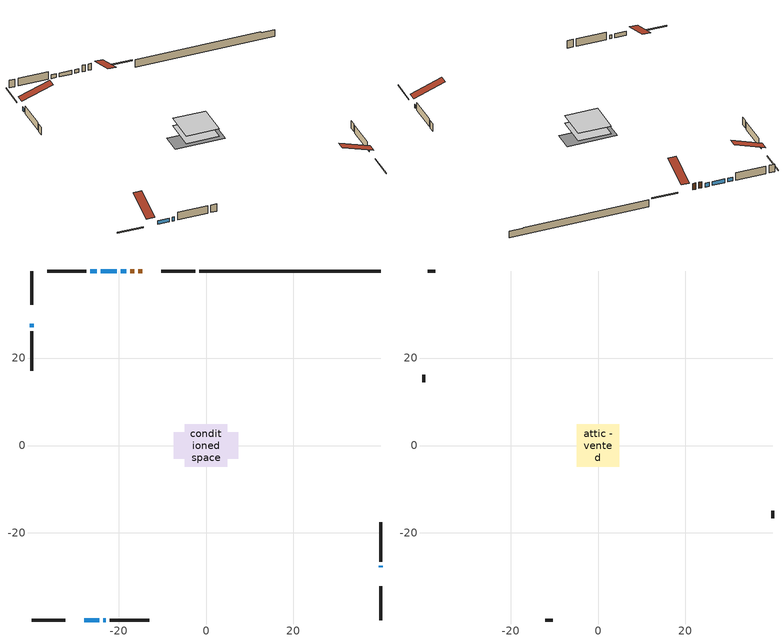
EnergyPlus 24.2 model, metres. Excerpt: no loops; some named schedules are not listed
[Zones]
conditioned space
 floor adiabatic (AdiabaticFloorConstruction): -4.88,-4.88 -4.88,4.88 4.88,4.88 4.88,-4.88 z0.61
 floor foundation (Slab1 construction): -7.38,-2.98 -7.38,2.98 7.38,2.98 7.38,-2.98 z-1.75
 wall outside (RimJoist1 construction): -2.45,39.93 -10.22,39.93 / -39.93,-39.93 -32.16,-39.93 / -39.93,39.93 -39.93,32.16 / 39.93,-39.93 39.93,-32.16 z0.61:0.91
 wall outside (AdiabaticWallConstruction 1): -14.57,39.93 -15.5,39.93 / -16.43,39.93 -17.35,39.93 z0.61:2.64
 wall outside (AdiabaticWallConstruction): -27.81,-39.93 -24.45,-39.93 / 39.93,-27.81 39.93,-27.5 / -18.28,39.93 -19.52,39.93 / -20.45,39.93 -24.12,39.93 / -25.05,39.93 -26.44,39.93 / -39.93,27.81 -39.93,27.08 / -23.52,-39.93 -22.91,-39.93 z0.61:1.83
 wall outside (Wall1 construction): -27.37,39.93 -36.36,39.93 / -21.98,-39.93 -12.99,-39.93 / -39.93,26.15 -39.93,17.15 / 39.93,-26.57 39.93,-17.58 z0.61:3.05
 wall foundation (FoundationWall1 construction): -1.52,39.93,-1.75 -1.52,39.93,0.61 35.79,39.93,0.61 35.79,39.93,0.34 39.93,39.93,0.34 39.93,39.93,-1.75
 window (WindowConstruction): -27.81,-39.93 -24.45,-39.93 z0.61:1.83
 window (WindowConstruction 6): 39.93,-27.81 39.93,-27.5 z0.61:1.83
 window (WindowConstruction 1): -18.28,39.93 -19.52,39.93 z0.61:1.83
 window (WindowConstruction 2): -20.45,39.93 -24.12,39.93 z0.61:1.83
 window (WindowConstruction 3): -25.05,39.93 -26.44,39.93 z0.61:1.83
 window (WindowConstruction 4): -39.93,27.81 -39.93,27.08 z0.61:1.83
 window (WindowConstruction 5): -23.52,-39.93 -22.91,-39.93 z0.61:1.83
 door (Door): -14.58,39.93 -15.5,39.93 z0.61:2.64
 door (Door 1): -16.43,39.93 -17.35,39.93 z0.61:2.64
 ceiling adiabatic (AdiabaticFloorConstruction): 4.88,-4.88 4.88,4.88 -4.88,4.88 -4.88,-4.88 z0.61
attic - vented
 floor to conditioned space (Floor1 construction Reversed): -4.86,-4.86 -4.86,4.86 4.86,4.86 4.86,-4.86 z3.05
 wall outside (Wall2 construction): -37.29,39.93 -39,39.93 / -12.06,-39.93 -10.35,-39.93 / -39.93,16.22 -39.93,14.51 / 39.93,-16.65 39.93,-14.94 z0.61:3.05
 roof outside (Roof1 construction): -13.65,39.93,3.05 -13.65,30.46,6.2 -11.15,30.46,6.2 -11.15,39.93,3.05; -28.74,-39.93,3.05 -28.74,-30.46,6.2 -31.23,-30.46,6.2 -31.23,-39.93,3.05; -39.93,28.74,3.05 -30.46,28.74,6.2 -30.46,31.23,6.2 -39.93,31.23,3.05; 39.93,-28.74,3.05 30.46,-28.74,6.2 30.46,-31.23,6.2 39.93,-31.23,3.05
[Building]
Building 1: Terrain=Suburbs
[Site:Location]
Swift Current_SK: Latitude {deg}=50.29; Longitude {deg}=-107.69; Time Zone {hr}=-6; Elevation {m}=817; Keep Site Location Information=Yes
[Site:GroundTemperature:Shallow]
0.0715302, -2.00391, -2.17012, -1.18522, 2.76862, 6.70403, 10.1158, 12.2771, 12.4607, 10.7029, 7.37809, 3.5634
[Site:WaterMainsTemperature]
Calculation Method=Schedule; Temperature Schedule=mains temperature schedule
[Material] Roughness=Rough; Thermal Absorptance=0.9
Name | Thickness {m} | Conductivity {W/m-K} | Density {kg/m3} | Specific Heat {J/kg-K} | Solar Absorptance | Visible Absorptance
asphalt or fiberglass shingles | 0.00635 | 0.162714 | 1121.4 | 1465.45 | 0.84 | 0.84
ceiling loosefill ins | 0.338667 | 0.0480833 | 16.02 | 1046.75 | 0.7 | 0.7
ceiling stud and cavity | 0.1397 | 0.495848 | 65.682 | 1177.47 | 0.7 | 0.7
concrete 4.0 in. | 0.1016 | 1.803125 | 2242.8 | 837.4 | 0.7 | 0.7
concrete 8.0 in. | 0.2032 | 1.803125 | 2242.8 | 837.4 | 0.7 | 0.7
door material | 0.04445 | 0.0451087 | 512.64 | 1214.23 | 0.7 | 0.7
door material 1 | 0.04445 | 0.188738 | 512.64 | 1214.23 | 0.7 | 0.7
exterior vertical ins | 0.0457286 | 0.029427 | 32.04 | 1214.23 | 0.7 | 0.7
floor covering | 0.0127 | 0.0433444 | 54.468 | 1339.84 | 0.6 | 0.6
floor rigid ins; wall rigid ins | 0.512978 | 0.029427 | 32.04 | 1214.23 | 0.7 | 0.7
floor stud and cavity | 0.1397 | 1.75129 | 37.0049 | 1207.88 | 0.7 | 0.7
furniture material conditioned space 1 | 0.1524 | 0.115458 | 640.8 | 1214.23 | 0.6 | 0.6
gypsum board | 0.0127 | 0.160291 | 801 | 837.4 | 0.6 | 0.6
gypsum board 1 | 0.0127 | 0.160291 | 801 | 837.4 | 0.7 | 0.7
osb sheathing 0.5 in. | 0.0127 | 0.115458 | 512.64 | 1214.23 | 0.7 | 0.7
osb sheathing 0.75 in. | 0.01905 | 0.115458 | 512.64 | 1214.23 | 0.7 | 0.7
rim joist stud and cavity | 0.0508 | 0.271007 | 50.32683 | 1063.81 | 0.6 | 0.6
wall stud and cavity | 0.1397 | 0.114651 | 139.0536 | 1170.24 | 0.7 | 0.7
wall stud and cavity 1 | 0.0889 | 6.1454 | 50.32683 | 1063.81 | 0.6 | 0.6
wall stud and cavity 2 | 0.0889 | 0.380278 | 52.3479 | 1209.89 | 0.7 | 0.7
wall stud and cavity 3 | 0.0889 | 0.391764 | 83.0341 | 1211.67 | 0.7 | 0.7
wood siding | 0.0254 | 0.102417 | 544.68 | 1172.36 | 0 | 0
wood siding 1 | 0.00254 | 0.102417 | 544.68 | 1172.36 | 0 | 0
wood siding 2; wood siding 3; wood siding 4 | 0.0254 | 0.102417 | 544.68 | 1172.36 | 0.7 | 0.7
[WindowMaterial:SimpleGlazingSystem]
Name | U-Factor {W/m2-K} | Solar Heat Gain Coefficient
WindowMaterial | 2.92474 | 0.66
WindowMaterial 1 | 2.91963 | 0.67
WindowMaterial 2 | 2.87988 | 0.7
WindowMaterial 3 | 2.915653 | 0.67
WindowMaterial 4 | 2.95029 | 0.64
WindowMaterial 5 | 4.610536 | 0.62
[Construction]
AdiabaticFloorConstruction: floor stud and cavity, floor rigid ins, osb sheathing 0.75 in., floor covering
AdiabaticWallConstruction: wood siding 3, wall rigid ins, wall stud and cavity 2, gypsum board
AdiabaticWallConstruction 1: wood siding 4, wall rigid ins, wall stud and cavity 2, gypsum board
Door: door material
Door 1: door material 1
Floor1 construction Reversed: gypsum board, ceiling stud and cavity, ceiling loosefill ins
FoundationWall1 construction: concrete 8.0 in., gypsum board 1
furniture construction conditioned space 1: furniture material conditioned space 1
PartitionWallConstruction: gypsum board, wall stud and cavity 3, gypsum board
RimJoist1 construction: wood siding 2, rim joist stud and cavity
Roof1 construction: asphalt or fiberglass shingles
Slab1 construction: concrete 4.0 in.
Wall1 construction: wood siding, osb sheathing 0.5 in., wall stud and cavity, gypsum board
Wall2 construction: wood siding 1, wall stud and cavity 1
WindowConstruction: WindowMaterial
WindowConstruction 1: WindowMaterial 1
WindowConstruction 2: WindowMaterial 2
WindowConstruction 3: WindowMaterial 3
WindowConstruction 4: WindowMaterial 4
WindowConstruction 5; WindowConstruction 6: WindowMaterial 5
[Zone] Multiplier=1; Part of Total Floor Area=Yes
Name | Volume {m3}
attic - vented | 48.4015
conditioned space | 458.6
[Space]
Name | Zone | Volume {m3}
attic - vented 1 | attic - vented | 48.4015
conditioned space 1 | conditioned space | 458.6
[ZoneInfiltration:EffectiveLeakageArea]
infil attic - vented 1: Zone or Space=attic - vented 1; Schedule=Always On Discrete; Effective Air Leakage Area {cm2}=2944.83; Stack Coefficient=0.000389011; Wind Coefficient=1.3326e-05
[ZoneMixing]
whole house fan mix: Zone or Space=attic - vented; Schedule=Always On Continuous; Design Flow Rate Calculation Method=Flow/Zone; Design Flow Rate {m3/s}=0; Source Zone or Space=conditioned space
[SurfaceProperty:ExposedFoundationPerimeter]
Slab1: Exposed Perimeter Calculation Method=TotalExposedPerimeter; Total Exposed Perimeter {m}=41.453
[InternalMass] Zone or ZoneList=conditioned space; Space or SpaceList=conditioned space 1
Name | Construction | Surface Area {m2}
furniture mass conditioned space 1 | furniture construction conditioned space 1 | 73.4001
partition wall mass | PartitionWallConstruction | 183.5
[Lights]
interior lighting: Zone or ZoneList or Space or SpaceList=conditioned space 1; Schedule=interior lighting schedule; Design Level Calculation Method=LightingLevel; Lighting Level {W}=343.2; Return Air Fraction=0; Fraction Radiant=0.6; Fraction Visible=0.2; Fraction Replaceable=1
[People]
occupants: Zone or ZoneList or Space or SpaceList=conditioned space 1; Number of People Schedule=occupants schedule; Number of People Calculation Method=People; Number of People=3; Fraction Radiant=0.314171; Sensible Heat Fraction=0.56303; Activity Level Schedule=occupants activity schedule; Carbon Dioxide Generation Rate {m3/s-W}=0; Enable ASHRAE 55 Comfort Warnings=No; Mean Radiant Temperature Calculation Type=EnclosureAveraged
[ElectricEquipment] Zone or ZoneList or Space or SpaceList=conditioned space 1; Design Level Calculation Method=EquipmentLevel
Name | Schedule | Design Level {W} | Fraction Latent | Fraction Radiant | Fraction Lost
clothes dryer | clothes dryer schedule | 140.772 | 0.015 | 0.081 | 0.85
clothes washer | clothes washer schedule | 32.1985 | 0.03 | 0.162 | 0.7
cooking range | cooking range schedule | 215.147 | 0.08 | 0.432 | 0.2
dishwasher | dishwasher schedule | 66.8632 | 0.3 | 0.18 | 0.4
fridge | fridge schedule | 72.9452 | 0 | 0.6 | 0
mech vent house fan | mech vent house fan schedule | 0 | 0 | 0 | 1
mech vent house fan cfis | mech vent house fan cfis schedule | 0 | 0 | 0 | 0
misc plug loads | misc plug loads schedule | 494.7 | 0.045 | 0.513 | 0.1
whole house fan | Always On Discrete | 0 | 0 | 0 | 1
[OtherEquipment] Zone or ZoneList or Space or SpaceList=conditioned space 1; Design Level Calculation Method=EquipmentLevel
Name | Fuel Type | Schedule | Design Level {W} | Fraction Latent | Fraction Radiant | Fraction Lost
clothes dryer 1 | Electricity | clothes dryer schedule | 0 | 0.015 | 0.081 | 0.85
cooking range 1 | Electricity | cooking range schedule | 0 | 0.08 | 0.432 | 0.2
general water use latent | None | general water use schedule | 62.594 | 1 | 0 | 0
general water use sensible | None | general water use schedule | -61.6891 | 0 | 0.6 | 0
mech vent house fan latent load | None | Always On Discrete | 0 | 1 | 0 | 0
mech vent house fan sensible load | None | Always On Discrete | 0 | 0 | 0 | 0
water heater energy adjustment1 | NaturalGas | Always On Discrete | 0.01 | 0 | 0 | 1
[ZoneInfiltration:DesignFlowRate] Zone or ZoneList or Space or SpaceList=conditioned space 1; Schedule=Always On Discrete; Design Flow Rate Calculation Method=Flow/Zone; Design Flow Rate {m3/s}=0
infil flow; natural vent flow; whole house fan flow
[AvailabilityManager:Scheduled]
furnace airloop Availability Manager: Schedule=Always On Discrete
[Foundation:Kiva]
Foundation Kiva 1: Initial Indoor Air Temperature {C}=21; Wall Height Above Grade {m}=0.609996; Wall Depth Below Slab {m}=0.2032; Custom Block Material Name 1=exterior vertical ins; Custom Block Depth 1 {m}=2.36001; Custom Block X Position 1 {m}=0.2159; Custom Block Z Position 1 {m}=0
[Foundation:Kiva:Settings]
Soil Conductivity {W/m-K}=0.849921; Soil Density {kg/m3}=1842.3; Soil Specific Heat {J/kg-K}=418.7; Ground Solar Absorptivity=0.9; Ground Thermal Absorptivity=0.9; Ground Surface Roughness {m}=0.03; Far-Field Width {m}=40; Deep-Ground Boundary Condition=ZeroFlux; Deep-Ground Depth {m}=40; Minimum Cell Dimension {m}=0.2; Maximum Cell Growth Coefficient=3; Simulation Timestep=Timestep
[Exterior:Lights]
exterior lighting: Schedule=exterior lighting schedule; Design Level {W}=75.6
[EnergyManagementSystem:GlobalVariable]
furnace_airloop_Fan_RTF
infil_program_Qfan
infil_program_Qinf
natural_vent_program_Qnv
natural_vent_program_Qwhf
[EnergyManagementSystem:Sensor]
Name | Output:Variable or Output:Meter Index Key | Output:Variable or Output:Meter
airflow_gain | infil flow | Infiltration Sensible Heat Gain Energy
airflow_gain_1 | natural vent flow | Infiltration Sensible Heat Gain Energy
airflow_gain_2 | whole house fan flow | Infiltration Sensible Heat Gain Energy
airflow_loss | infil flow | Infiltration Sensible Heat Loss Energy
airflow_loss_1 | natural vent flow | Infiltration Sensible Heat Loss Energy
airflow_loss_2 | whole house fan flow | Infiltration Sensible Heat Loss Energy
clg_load_cond |  | Cooling:EnergyTransfer:Zone:CONDITIONED SPACE
clg_sp_s; clg_sp_s_1 | cooling setpoint | Schedule Value
clothes_dryer_exhaust_0_sch_s | clothes dryer exhaust 0 schedule | Schedule Value
cool_season | cooling season schedule | Schedule Value
htg_load_cond |  | Heating:EnergyTransfer:Zone:CONDITIONED SPACE
htg_sp_s; htg_sp_s_1 | heating setpoint | Schedule Value
ig_ee_conv | clothes dryer | Electric Equipment Convective Heating Energy
ig_ee_conv_2 | cooking range | Electric Equipment Convective Heating Energy
ig_ee_conv_4 | fridge | Electric Equipment Convective Heating Energy
ig_ee_conv_5 | misc plug loads | Electric Equipment Convective Heating Energy
ig_ee_conv_6 | whole house fan | Electric Equipment Convective Heating Energy
ig_ee_rad | clothes dryer | Electric Equipment Radiant Heating Energy
ig_ee_rad_2 | cooking range | Electric Equipment Radiant Heating Energy
ig_ee_rad_4 | fridge | Electric Equipment Radiant Heating Energy
ig_ee_rad_5 | misc plug loads | Electric Equipment Radiant Heating Energy
ig_ee_rad_6 | whole house fan | Electric Equipment Radiant Heating Energy
ig_lgt_conv | interior lighting | Lights Convective Heating Energy
ig_lgt_rad | interior lighting | Lights Radiant Heating Energy
ig_lgt_vis | interior lighting | Lights Visible Radiation Heating Energy
ig_oe_conv | clothes dryer 1 | Other Equipment Convective Heating Energy
ig_oe_conv_1 | cooking range 1 | Other Equipment Convective Heating Energy
ig_oe_conv_2 | general water use latent | Other Equipment Convective Heating Energy
ig_oe_conv_3 | general water use sensible | Other Equipment Convective Heating Energy
ig_oe_conv_4 | water heater energy adjustment1 | Other Equipment Convective Heating Energy
ig_oe_rad | clothes dryer 1 | Other Equipment Radiant Heating Energy
ig_oe_rad_1 | cooking range 1 | Other Equipment Radiant Heating Energy
ig_oe_rad_2 | general water use latent | Other Equipment Radiant Heating Energy
ig_oe_rad_3 | general water use sensible | Other Equipment Radiant Heating Energy
ig_oe_rad_4 | water heater energy adjustment1 | Other Equipment Radiant Heating Energy
ig_ppl_conv | occupants | People Convective Heating Energy
ig_ppl_rad | occupants | People Radiant Heating Energy
im_conv | furniture mass conditioned space 1 | Surface Inside Face Convection Heat Gain Energy
im_conv_1 | partition wall mass | Surface Inside Face Convection Heat Gain Energy
im_ig | furniture mass conditioned space 1 | Surface Inside Face Internal Gains Radiation Heat Gain Energy
im_ig_1 | partition wall mass | Surface Inside Face Internal Gains Radiation Heat Gain Energy
im_lgt | furniture mass conditioned space 1 | Surface Inside Face Lights Radiation Heat Gain Energy
im_lgt_1 | partition wall mass | Surface Inside Face Lights Radiation Heat Gain Energy
im_sol | furniture mass conditioned space 1 | Surface Inside Face Solar Radiation Heat Gain Energy
im_sol_1 | partition wall mass | Surface Inside Face Solar Radiation Heat Gain Energy
im_surf | furniture mass conditioned space 1 | Surface Inside Face Net Surface Thermal Radiation Heat Gain Energy
im_surf_1 | partition wall mass | Surface Inside Face Net Surface Thermal Radiation Heat Gain Energy
mv_conv | mech vent house fan | Electric Equipment Convective Heating Energy
mv_conv_1 | mech vent house fan cfis | Electric Equipment Convective Heating Energy
mv_conv_2 | mech vent house fan latent load | Other Equipment Convective Heating Energy
mv_conv_3 | mech vent house fan sensible load | Other Equipment Convective Heating Energy
mv_rad | mech vent house fan | Electric Equipment Radiant Heating Energy
mv_rad_1 | mech vent house fan cfis | Electric Equipment Radiant Heating Energy
mv_rad_2 | mech vent house fan latent load | Other Equipment Radiant Heating Energy
mv_rad_3 | mech vent house fan sensible load | Other Equipment Radiant Heating Energy
natural_vent_s | natural vent schedule | Schedule Value
out_pb_s |  | Site Outdoor Air Barometric Pressure
out_wt_s |  | Site Outdoor Air Humidity Ratio
site_vw_s |  | Site Wind Speed
ss_back_out | Window1 | Surface Window Shortwave from Zone Back Out Window Heat Transfer Rate
ss_back_out_1 | Window10 | Surface Window Shortwave from Zone Back Out Window Heat Transfer Rate
ss_back_out_2 | Window4 | Surface Window Shortwave from Zone Back Out Window Heat Transfer Rate
ss_back_out_3 | Window5 | Surface Window Shortwave from Zone Back Out Window Heat Transfer Rate
ss_back_out_4 | Window6 | Surface Window Shortwave from Zone Back Out Window Heat Transfer Rate
ss_back_out_5 | Window7 | Surface Window Shortwave from Zone Back Out Window Heat Transfer Rate
ss_back_out_6 | Window8 | Surface Window Shortwave from Zone Back Out Window Heat Transfer Rate
ss_conv | Door1 | Surface Inside Face Convection Heat Gain Energy
ss_conv_1 | Door2 | Surface Inside Face Convection Heat Gain Energy
ss_conv_2 | Window1 | Surface Inside Face Convection Heat Gain Energy
ss_conv_3 | Window10 | Surface Inside Face Convection Heat Gain Energy
ss_conv_4 | Window4 | Surface Inside Face Convection Heat Gain Energy
ss_conv_5 | Window5 | Surface Inside Face Convection Heat Gain Energy
ss_conv_6 | Window6 | Surface Inside Face Convection Heat Gain Energy
ss_conv_7 | Window7 | Surface Inside Face Convection Heat Gain Energy
ss_conv_8 | Window8 | Surface Inside Face Convection Heat Gain Energy
ss_ig | Door1 | Surface Inside Face Internal Gains Radiation Heat Gain Energy
ss_ig_1 | Door2 | Surface Inside Face Internal Gains Radiation Heat Gain Energy
ss_ig_2 | Window1 | Surface Inside Face Internal Gains Radiation Heat Gain Energy
ss_ig_3 | Window10 | Surface Inside Face Internal Gains Radiation Heat Gain Energy
ss_ig_4 | Window4 | Surface Inside Face Internal Gains Radiation Heat Gain Energy
ss_ig_5 | Window5 | Surface Inside Face Internal Gains Radiation Heat Gain Energy
ss_ig_6 | Window6 | Surface Inside Face Internal Gains Radiation Heat Gain Energy
ss_ig_7 | Window7 | Surface Inside Face Internal Gains Radiation Heat Gain Energy
ss_ig_8 | Window8 | Surface Inside Face Internal Gains Radiation Heat Gain Energy
ss_lgt | Door1 | Surface Inside Face Lights Radiation Heat Gain Energy
ss_lgt_1 | Door2 | Surface Inside Face Lights Radiation Heat Gain Energy
ss_sol | Door1 | Surface Inside Face Solar Radiation Heat Gain Energy
ss_sol_1 | Door2 | Surface Inside Face Solar Radiation Heat Gain Energy
ss_surf | Door1 | Surface Inside Face Net Surface Thermal Radiation Heat Gain Energy
ss_surf_1 | Door2 | Surface Inside Face Net Surface Thermal Radiation Heat Gain Energy
ss_surf_2 | Window1 | Surface Inside Face Net Surface Thermal Radiation Heat Gain Energy
ss_surf_3 | Window10 | Surface Inside Face Net Surface Thermal Radiation Heat Gain Energy
ss_surf_4 | Window4 | Surface Inside Face Net Surface Thermal Radiation Heat Gain Energy
ss_surf_5 | Window5 | Surface Inside Face Net Surface Thermal Radiation Heat Gain Energy
ss_surf_6 | Window6 | Surface Inside Face Net Surface Thermal Radiation Heat Gain Energy
ss_surf_7 | Window7 | Surface Inside Face Net Surface Thermal Radiation Heat Gain Energy
ss_surf_8 | Window8 | Surface Inside Face Net Surface Thermal Radiation Heat Gain Energy
ss_trans_in | Window1 | Surface Window Transmitted Solar Radiation Rate
ss_trans_in_1 | Window10 | Surface Window Transmitted Solar Radiation Rate
ss_trans_in_2 | Window4 | Surface Window Transmitted Solar Radiation Rate
ss_trans_in_3 | Window5 | Surface Window Transmitted Solar Radiation Rate
ss_trans_in_4 | Window6 | Surface Window Transmitted Solar Radiation Rate
ss_trans_in_5 | Window7 | Surface Window Transmitted Solar Radiation Rate
ss_trans_in_6 | Window8 | Surface Window Transmitted Solar Radiation Rate
ss_trans_out | Window1 | Surface Inside Face Initial Transmitted Diffuse Transmitted Out Window Solar Radiation Rate
ss_trans_out_1 | Window10 | Surface Inside Face Initial Transmitted Diffuse Transmitted Out Window Solar Radiation Rate
ss_trans_out_2 | Window4 | Surface Inside Face Initial Transmitted Diffuse Transmitted Out Window Solar Radiation Rate
ss_trans_out_3 | Window5 | Surface Inside Face Initial Transmitted Diffuse Transmitted Out Window Solar Radiation Rate
ss_trans_out_4 | Window6 | Surface Inside Face Initial Transmitted Diffuse Transmitted Out Window Solar Radiation Rate
ss_trans_out_5 | Window7 | Surface Inside Face Initial Transmitted Diffuse Transmitted Out Window Solar Radiation Rate
ss_trans_out_6 | Window8 | Surface Inside Face Initial Transmitted Diffuse Transmitted Out Window Solar Radiation Rate
s_conv | Floor1 | Surface Inside Face Convection Heat Gain Energy
s_conv_1 | FoundationWall1 | Surface Inside Face Convection Heat Gain Energy
s_conv_10 | Wall1:180 | Surface Inside Face Convection Heat Gain Energy
s_conv_11 | Wall1:270 | Surface Inside Face Convection Heat Gain Energy
s_conv_12 | Wall1:90 | Surface Inside Face Convection Heat Gain Energy
s_conv_2 | inferred conditioned ceiling | Surface Inside Face Convection Heat Gain Energy
s_conv_3 | inferred conditioned floor | Surface Inside Face Convection Heat Gain Energy
s_conv_4 | RimJoist1:0 | Surface Inside Face Convection Heat Gain Energy
s_conv_5 | RimJoist1:180 | Surface Inside Face Convection Heat Gain Energy
s_conv_6 | RimJoist1:270 | Surface Inside Face Convection Heat Gain Energy
s_conv_7 | RimJoist1:90 | Surface Inside Face Convection Heat Gain Energy
s_conv_8 | Slab1 | Surface Inside Face Convection Heat Gain Energy
s_conv_9 | Wall1:0 | Surface Inside Face Convection Heat Gain Energy
s_ig | Floor1 | Surface Inside Face Internal Gains Radiation Heat Gain Energy
s_ig_1 | FoundationWall1 | Surface Inside Face Internal Gains Radiation Heat Gain Energy
s_ig_10 | Wall1:180 | Surface Inside Face Internal Gains Radiation Heat Gain Energy
s_ig_11 | Wall1:270 | Surface Inside Face Internal Gains Radiation Heat Gain Energy
s_ig_12 | Wall1:90 | Surface Inside Face Internal Gains Radiation Heat Gain Energy
s_ig_2 | inferred conditioned ceiling | Surface Inside Face Internal Gains Radiation Heat Gain Energy
s_ig_3 | inferred conditioned floor | Surface Inside Face Internal Gains Radiation Heat Gain Energy
s_ig_4 | RimJoist1:0 | Surface Inside Face Internal Gains Radiation Heat Gain Energy
s_ig_5 | RimJoist1:180 | Surface Inside Face Internal Gains Radiation Heat Gain Energy
s_ig_6 | RimJoist1:270 | Surface Inside Face Internal Gains Radiation Heat Gain Energy
s_ig_7 | RimJoist1:90 | Surface Inside Face Internal Gains Radiation Heat Gain Energy
s_ig_8 | Slab1 | Surface Inside Face Internal Gains Radiation Heat Gain Energy
s_ig_9 | Wall1:0 | Surface Inside Face Internal Gains Radiation Heat Gain Energy
s_lgt | Floor1 | Surface Inside Face Lights Radiation Heat Gain Energy
s_lgt_1 | FoundationWall1 | Surface Inside Face Lights Radiation Heat Gain Energy
s_lgt_10 | Wall1:180 | Surface Inside Face Lights Radiation Heat Gain Energy
s_lgt_11 | Wall1:270 | Surface Inside Face Lights Radiation Heat Gain Energy
s_lgt_12 | Wall1:90 | Surface Inside Face Lights Radiation Heat Gain Energy
s_lgt_2 | inferred conditioned ceiling | Surface Inside Face Lights Radiation Heat Gain Energy
s_lgt_3 | inferred conditioned floor | Surface Inside Face Lights Radiation Heat Gain Energy
s_lgt_4 | RimJoist1:0 | Surface Inside Face Lights Radiation Heat Gain Energy
s_lgt_5 | RimJoist1:180 | Surface Inside Face Lights Radiation Heat Gain Energy
s_lgt_6 | RimJoist1:270 | Surface Inside Face Lights Radiation Heat Gain Energy
s_lgt_7 | RimJoist1:90 | Surface Inside Face Lights Radiation Heat Gain Energy
s_lgt_8 | Slab1 | Surface Inside Face Lights Radiation Heat Gain Energy
s_lgt_9 | Wall1:0 | Surface Inside Face Lights Radiation Heat Gain Energy
s_sol | Floor1 | Surface Inside Face Solar Radiation Heat Gain Energy
s_sol_1 | FoundationWall1 | Surface Inside Face Solar Radiation Heat Gain Energy
s_sol_10 | Wall1:180 | Surface Inside Face Solar Radiation Heat Gain Energy
s_sol_11 | Wall1:270 | Surface Inside Face Solar Radiation Heat Gain Energy
s_sol_12 | Wall1:90 | Surface Inside Face Solar Radiation Heat Gain Energy
s_sol_2 | inferred conditioned ceiling | Surface Inside Face Solar Radiation Heat Gain Energy
s_sol_3 | inferred conditioned floor | Surface Inside Face Solar Radiation Heat Gain Energy
s_sol_4 | RimJoist1:0 | Surface Inside Face Solar Radiation Heat Gain Energy
s_sol_5 | RimJoist1:180 | Surface Inside Face Solar Radiation Heat Gain Energy
s_sol_6 | RimJoist1:270 | Surface Inside Face Solar Radiation Heat Gain Energy
s_sol_7 | RimJoist1:90 | Surface Inside Face Solar Radiation Heat Gain Energy
s_sol_8 | Slab1 | Surface Inside Face Solar Radiation Heat Gain Energy
s_sol_9 | Wall1:0 | Surface Inside Face Solar Radiation Heat Gain Energy
s_surf | Floor1 | Surface Inside Face Net Surface Thermal Radiation Heat Gain Energy
s_surf_1 | FoundationWall1 | Surface Inside Face Net Surface Thermal Radiation Heat Gain Energy
s_surf_10 | Wall1:180 | Surface Inside Face Net Surface Thermal Radiation Heat Gain Energy
s_surf_11 | Wall1:270 | Surface Inside Face Net Surface Thermal Radiation Heat Gain Energy
s_surf_12 | Wall1:90 | Surface Inside Face Net Surface Thermal Radiation Heat Gain Energy
s_surf_2 | inferred conditioned ceiling | Surface Inside Face Net Surface Thermal Radiation Heat Gain Energy
s_surf_3 | inferred conditioned floor | Surface Inside Face Net Surface Thermal Radiation Heat Gain Energy
s_surf_4 | RimJoist1:0 | Surface Inside Face Net Surface Thermal Radiation Heat Gain Energy
s_surf_5 | RimJoist1:180 | Surface Inside Face Net Surface Thermal Radiation Heat Gain Energy
s_surf_6 | RimJoist1:270 | Surface Inside Face Net Surface Thermal Radiation Heat Gain Energy
s_surf_7 | RimJoist1:90 | Surface Inside Face Net Surface Thermal Radiation Heat Gain Energy
s_surf_8 | Slab1 | Surface Inside Face Net Surface Thermal Radiation Heat Gain Energy
s_surf_9 | Wall1:0 | Surface Inside Face Net Surface Thermal Radiation Heat Gain Energy
[EnergyManagementSystem:Actuator]
Name | Actuated Component Unique | Actuated Component Type | Actuated Component Control Type
fridge_schedule_act | fridge schedule | Schedule:Constant | Schedule Value
infil_flow_act | infil flow | Zone Infiltration | Air Exchange Flow Rate
mech_vent_house_fan_cfis_act | mech vent house fan cfis | ElectricEquipment | Electricity Rate
mech_vent_house_fan_latent_load_act | mech vent house fan latent load | OtherEquipment | Power Level
